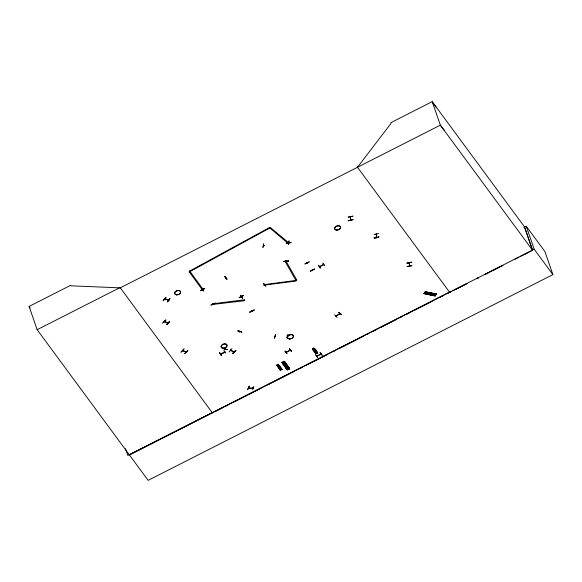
<?xml version="1.0" encoding="UTF-8"?>
<svg xmlns="http://www.w3.org/2000/svg" width="582" height="582" viewBox="0 0 582 582"><rect width="100%" height="100%" fill="white"/><g stroke="black" fill="none" stroke-linecap="round" stroke-linejoin="round"><path stroke-width="0.87" d="M230.799 350.284L230.763 350.364M234.248 351.79L233.709 351.477M202.652 289.618L202.689 289.996L202.652 289.269M241.188 296.376L241.494 297.016L241.465 296.311M251.751 310.424L252.064 311.035L251.955 310.621M220.513 354.009L224.827 351.812L224.601 351.499M224.71 351.477C225.874 352.416 220.054 354.976 220.571 353.732M319.438 266.687L319.947 266.556M323.825 264.606L319.613 266.745L319.394 266.28M168.504 299.781L168.525 300.312L164.822 298.995M168.227 299.708L168.547 300.283L168.154 299.73M296.675 279.746L295.911 280.422L264.344 284.598L264.25 285.282L264.548 284.722M264.192 285.129L295.845 281.084L295.809 280.131M337.116 317.496L334.665 314.847M202.951 289.116L203.176 289.603L203.096 289.196M225.86 278.036L225.38 278.276L225.27 277.774M241.574 296.798L242.054 296.558L241.756 296.143M286.053 352.35L290.294 350.233M316.673 356.235C318.951 353.958 321.671 355.027 320.5 353.929M321.053 354.22L316.804 356.337L316.63 355.828L316.739 356.33L317.139 355.857M244.716 300.036L244.629 300.705L213.121 304.401L213.208 303.739L244.615 299.752M219.516 352.677L221.538 355.398L219.465 352.547M221.487 355.384L219.494 352.517M263.631 243.865L262.969 247.51L263.624 244.04M263.34 245.495L263.966 245.786L263.915 245.408M290.935 242.614L286.206 243.145L290.956 242.425M283.783 261.333L288.548 261.143L288.505 260.758M283.82 261.674L288.541 261.136M288.621 243.203L288.483 242.41M286.177 260.845L286.126 261.231L285.973 260.823M289.065 241.057L288.534 244.513L288.941 240.897M201.707 288.359L203.707 291.08L201.685 288.185M285.085 351.019L287.028 353.769L284.911 351.121M315.713 354.904L317.656 357.654L315.699 354.729M436.413 294.092L435.22 296.034L423.965 293.699L425.304 291.757L436.405 294.325L424.904 292.353L436.165 294.688L436.558 294.092L425.166 291.757L424.962 292.142L436.209 294.507M424.234 293.102L435.62 295.46L424.373 293.102L424.023 293.517M435.518 295.496L435.278 295.852L424.009 293.43L435.263 295.772M336.316 315.902L336.345 315.633M165.863 297.467L163.266 300.625M409.561 263.166C409.306 261.544 410.055 267.72 409.488 265.508M249.183 386.222L247.663 389.722L249.169 386.062M239.944 331.675L239.828 331.289M350.502 216.708L350.408 217.151L350.582 216.751M350.328 219.494L350.473 220.12L350.706 219.778M350.691 220.018L350.539 219.421M376.612 237.34L376.343 234.102M376.321 234.175L376.423 237.449L376.299 236.772M376.416 237.078L376.612 237.398L376.467 236.743M409.35 262.918L409.422 266.214L409.277 265.588M409.633 266.105L409.328 265.545M164.619 321.788L164.291 321.191M185.702 351.695L185.825 352.081L185.804 351.673M230.559 350.517L230.436 350.138M275.526 334.846L274.391 338.346L275.49 334.686M287.457 336.185L287.312 335.836M286.955 337.975L288.075 334.512L286.861 337.807M220.993 353.761L220.913 353.521M225.387 278.109L225.678 277.599M436.551 294.106L425.275 291.808M252.886 387.845L253.09 388.165L252.952 387.67C254.036 388.892 248.15 389.067 248.587 387.561M249.016 387.699L248.841 387.743M252.726 389.816L253.825 386.324M286.555 352.234L286.118 352.445L286.002 351.943L286.228 352.43L290.353 349.978M289.967 350.429L290.469 350.335L290.178 349.898M223.095 348.516L226.951 349.775L227.038 349.404M227.06 349.615L223.212 348.32L227.067 349.571M312.345 269.641L312.556 270.113L312.469 269.728M276.828 365.292L278.48 364.463L281.972 369.374L280.298 370.196L277.17 365.06L276.828 365.292L280.342 370.181M281.957 369.381L281.477 369.621L278.05 364.572L281.943 369.388M282.001 362.55L284.474 361.306L289.712 368.653L287.202 369.897L281.964 362.55L287.217 369.905M287.959 369.526L282.51 362.12L287.937 369.548M283.754 361.691L288.992 369.032L283.71 361.691L284.052 361.517M280.582 370.05L276.901 365.183M281.47 369.614L281.797 369.243M281.841 369.366L278.254 364.579M287.537 369.737L282.088 362.331L287.326 369.679M288.956 369.032L283.834 361.466M289.494 368.602L289.079 368.893M315.997 353.783C309.086 347.556 314.789 345.432 317.627 352.976L315.961 353.798M312.505 348.887L312.672 348.8M313.909 348.182L317.132 353.223L313.713 348.174L317.517 352.968M317.125 353.223L317.459 352.845M239.9 331.704L239.5 331.944L239.595 331.303M213.245 303.942L213.128 303.746M251.911 310.781L252.057 310.992M425.158 293.67L426.308 291.989M430.062 294.688L431.204 293.008M431.197 294.928L432.346 293.248M432.215 295.139L433.364 293.459M433.357 295.372L434.507 293.692M434.121 295.532L435.271 293.852M340.048 313.683L336.061 315.866M357.486 167.274L391.017 123.384L390.784 122.707L432.215 101.646L524.418 226.747L532.268 249.416M165.914 297.511L163.135 300.748L165.841 297.315M169.842 298.391C170.242 300.501 164.008 305.252 169.937 298.566M263.966 245.786L263.792 245.291M275.082 336.549L274.995 336.178M237.943 330.976L241.959 332.053L237.878 330.787M223.095 348.523L223.182 348.152M225.416 348.589L225.11 348.945L225.008 348.531M241.675 296.936L241.341 296.303M189.099 271.729L202.412 289.938L203.242 289.552L189.514 270.797M162.793 323.105L165.834 319.954M167.718 322.85L167.645 322.501M166.423 324.436C166.452 325.076 170.642 321.926 169.457 321.293M184.058 349.04L180.98 352.037M182.639 350.597L182.937 350.873L182.886 350.364M184.683 353.536C189.899 347.701 187.986 351.681 184.654 353.507M229.032 351.943L232.036 348.662M232.764 353.47C238.009 347.578 236.023 351.513 232.655 353.281M232.72 353.47L235.79 350.32M317.197 356.14L316.935 355.682M219.319 352.808L221.313 355.486M320.224 268.2L318.419 265.196M278.196 364.601L281.506 369.606M282.088 362.411L287.639 369.694M283.834 361.546L284.3 361.313L289.501 368.682M287.748 369.548L282.51 362.12M313.654 348.32L317.35 353.114L313.822 348.232M316.324 353.558L312.854 348.647L316.47 353.543M242.512 298.1L240.322 295.518L242.447 297.911M336.447 316.019L336.2 315.568M239.689 331.245L239.806 331.58M376.183 234.08L376.532 234.393L376.394 233.738M319.518 266.629L323.708 264.519L323.192 264.497M323.352 264.679L323.228 264.33M225.394 278.123L225.685 277.956M225.78 278.094L225.569 277.621M189.201 272.012L270.485 227.649L288.585 242.701L287.828 243.211L269.211 227.366M338.695 312.461L341.525 314.644L338.629 312.272M339.91 313.611L335.989 316.157M319.918 266.607L319.693 266.127M241.981 296.631L241.821 296.151M168.562 299.839L164.56 298.762M237.958 330.918L241.734 332.038M189.616 271.081L269.313 227.657M339.582 313.574L339.67 313.945L339.43 313.633M336.192 316.215L335.93 315.75M523.829 227.431L526.23 226.216L544.927 251.577L552.9 274.602L148.119 480.354L37.153 329.696L29.1 306.43L70.531 285.369L70.684 285.798L120.241 287.864L440.356 125.159L444.422 130.564M37.153 329.696L120.081 287.544L212.445 412.965M324.807 265.836L322.734 263.006M225.852 353.209L223.808 350.328M129.357 454.797L449.471 292.084M129.43 454.986L534.203 249.242L552.9 274.602M214.874 411.729L222.157 408.026M226.209 405.967L227.831 405.145M234.306 401.856L238.351 399.798M239.973 398.976L246.448 395.68M248.07 394.858L257.79 389.918M259.405 389.096L261.027 388.274M267.502 384.978L271.554 382.92M273.169 382.098L279.651 378.809M281.266 377.98L290.985 373.047M292.608 372.218L294.223 371.396M300.705 368.108L302.32 367.278M306.372 365.227L312.847 361.931M314.469 361.109L326.611 354.933M333.901 351.23L335.523 350.408M339.568 348.349L346.05 345.061M347.665 344.231L363.052 336.411M367.097 334.359L368.719 333.53M372.764 331.478L376.816 329.419M380.868 327.36L396.247 319.54M400.3 317.481L401.915 316.659M405.967 314.6L410.012 312.541M414.064 310.482L431.873 301.432M439.163 297.729L443.215 295.671M447.26 293.612L448.882 292.79M449.69 292.375L451.297 291.56L449.69 292.375L357.268 166.983M452.905 290.738L467.39 283.376L455.328 289.523M477.044 278.472L478.651 277.658M485.09 274.384L502.79 265.385M514.859 259.252L518.882 257.208M520.49 256.393L532.559 250.253L440.356 125.159L432.215 101.646M304.997 264.002L309.318 261.805L304.953 263.857M306.99 262.657L307.209 263.144L307.136 262.584M212.226 412.674L127.822 455.43L125.479 448.664M477.073 278.509L478.68 277.687M485.119 274.428L489.149 272.391M493.172 270.346L499.618 267.087M501.226 266.265L502.841 265.45M525.386 254.028L526.994 253.214M224.848 276.632L227.045 279.215L224.812 276.435M200.303 290.593L204.74 288.563L200.412 290.738M200.375 290.68L204.711 288.497M202.834 289.756L203.198 289.552M211.019 305.106C218.563 301.127 215.398 303.957 210.953 304.946M239.18 297.7L243.472 295.394M242.003 296.58L241.668 296.762M263.711 283.601L265.85 286.242L263.588 283.47M249.823 312.134C257.295 307.733 254.087 311.188 249.758 311.967M249.845 312.17L254.152 309.959M277.243 365.649L278.691 364.929M282.619 363.081L284.787 362.004M312.905 349.251L314.345 348.531M280.211 367.06L278.734 367.7M284.904 366.282L287.072 365.198M314.775 351.884L316.193 351.077M285.435 367.031L287.603 365.947M316.543 351.601L315.066 352.241M285.908 367.686L288.075 366.609M315.684 353.15L317.103 352.35M286.439 368.435L288.607 367.351M286.795 368.93L288.963 367.853M289.494 348.894L291.626 351.513L289.429 348.705M320.173 352.728L322.253 355.398L320.049 352.59M164.408 321.526L168.002 322.959M230.654 350.364L234.255 351.834L234.131 351.448L234.19 351.957L233.884 351.346M284.947 261.092L285.915 260.998L296.776 280.037M319.62 266.76L319.322 266.352M224.485 352.132L224.303 351.652M220.687 354.067L220.469 353.601M225.445 278.254L225.365 277.905M182.675 350.611L186.291 352.074L186.131 351.673M182.879 350.859L182.522 350.262M248.994 388.092L248.907 387.568M230.894 350.626L230.574 350.044M234.131 351.95L230.588 350.488L230.537 350.029M307.281 262.926L307.201 262.584M338.717 312.41L341.35 314.731M239.755 331.624L239.398 331.529L239.631 331.987M312.381 270.179L312.192 269.721M352.874 216.118L348.123 217.159L352.867 216.235M352.947 219.669L348.218 220.76M352.954 219.647L348.211 220.753L352.888 219.45M374.051 234.553L378.787 233.549M378.817 236.772C379.224 237.063 373.971 239.209 374.066 237.703M407.065 263.122L411.816 262.206L407.08 263.319M407.058 263.246L411.765 262.191M411.838 265.545L407.094 266.469M411.903 265.734L407.145 266.665M280.793 369.956L280.357 369.963M289.094 368.872L284.001 361.553M224.878 276.581L226.835 279.287M289.523 348.851L291.437 351.579M251.606 310.504L251.919 311.108L251.766 310.497M248.696 387.918L253.112 388.027M263.937 245.648L263.508 245.822L263.762 245.466M286.199 243.08L290.927 242.541M283.834 261.507L288.57 260.954M275.024 336.687L275.271 336.505M263.5 245.851L263.457 245.328M202.631 289.96L202.536 289.276M241.479 296.987L241.341 296.631M264.599 284.962L264.235 285.275L264.075 284.794L264.206 285.304M185.804 351.593L186.182 352.183L186.029 351.834M252.69 388.158L252.566 387.779M312.941 348.662L316.281 353.645L312.549 348.749M186.073 352.183L182.457 350.386L182.573 350.735M225.387 348.625L225.27 348.989L225.154 348.625M350.48 220.083L350.422 216.817M165.87 320.013L162.756 322.966M164.364 321.679L167.914 323.097L167.58 322.515M181.067 352.219L184.014 348.894M248.558 388.07L248.478 387.597M168.191 300.196L168.067 299.846M202.652 289.945L202.383 289.356M432.448 102.323L436.515 107.735M318.419 265.399L320.398 267.887M29.1 306.43L30.177 307.893M243.545 295.591L239.144 297.569M242.287 298.188L240.49 295.205M202.696 289.96L202.383 289.436M278.05 364.572L281.688 369.512M280.589 370.057L276.887 365.147L280.495 370.101M314.695 269.139L310.373 271.321M286.49 352.139L286.373 351.804M285.049 261.383L295.911 280.422M526.23 226.216L534.203 249.242M524.724 227.526L532.341 249.511M409.415 262.504L409.583 262.897M409.255 262.533L409.342 262.948M409.211 262.846L409.379 263.246M376.518 234.444L376.227 233.768L376.35 234.473M376.248 236.816L376.372 237.383M350.306 216.446L350.4 216.853M350.379 219.45L350.662 220.091L350.59 216.788M323.636 264.155L323.774 264.628L323.527 264.177M339.924 313.334L339.997 313.713L339.837 313.247M339.452 313.458L339.604 313.953M314.578 268.869L310.257 271.052M288.665 242.403L288.607 243.218L288.374 242.556M288.57 242.381L288.665 242.941M288.243 242.418L288.425 243.203M320.915 353.769L321.024 354.271L320.806 353.783M286.22 260.525L286.293 261.173L286.06 260.547M316.87 352.015L315.422 352.743M315.844 350.582L314.396 351.302M317.001 355.689L317.154 356.169M287.152 335.843L287.399 336.36L287.115 335.879M289.872 350.044L290.098 350.531L289.851 350.095M264.381 284.656L264.599 285.129L264.243 284.307M274.9 336.331L275.06 336.702M281.448 368.748L280 369.468M281.208 368.413L279.76 369.134M280.851 367.919L279.411 368.639M280.539 367.475L279.091 368.195M252.639 387.648L252.523 387.896M230.901 350.131L231.061 350.531M212.801 303.477L213.121 304.401M225.409 348.327L225.27 348.96L225.205 348.305M220.767 353.449L220.993 353.929M164.473 298.879L164.626 299.228M167.9 322.603L168.06 323.003M167.47 322.624L167.587 322.966M164.655 321.293L164.706 321.802L164.4 321.191M164.189 321.3L164.35 321.701M169.537 321.453L166.51 324.611L169.544 321.468M284.191 361.458L289.414 368.821L284.169 361.48M378.867 236.939L374.124 237.914L378.867 236.969M223.066 348.291A3.056 2.03 -19.1 0 0 227.016 345.25A3.056 2.03 -19.1 0 0 222.208 344.871A3.056 2.03 -19.1 0 0 223.066 348.291M223.03 348.145A3.034 2.015 -19.1 0 0 226.951 345.119A3.034 2.015 -19.1 0 0 222.171 344.748A3.034 2.015 -19.1 0 0 223.03 348.145M336.585 230.152A3.056 2.03 -19.1 0 0 340.535 227.111A3.056 2.03 -19.1 0 0 335.719 226.733A3.056 2.03 -19.1 0 0 336.585 230.152M336.542 229.999A3.034 2.015 -19.1 0 0 340.47 226.98A3.034 2.015 -19.1 0 0 335.69 226.602A3.034 2.015 -19.1 0 0 336.542 229.999M176.622 294.878A3.048 2.03 -19.1 0 0 180.566 291.844A3.048 2.03 -19.1 0 0 175.764 291.466A3.048 2.03 -19.1 0 0 176.622 294.878M176.579 294.732A3.048 2.03 -19.1 0 0 180.515 291.698A3.048 2.03 -19.1 0 0 175.72 291.32A3.048 2.03 -19.1 0 0 176.579 294.732M289.458 338.993A3.056 2.03 -19.1 0 0 293.408 335.952A3.056 2.03 -19.1 0 0 288.599 335.574A3.056 2.03 -19.1 0 0 289.458 338.993M289.414 338.833A3.034 2.015 -19.1 0 0 293.335 335.807A3.034 2.015 -19.1 0 0 288.556 335.436A3.034 2.015 -19.1 0 0 289.414 338.833"/></g></svg>
